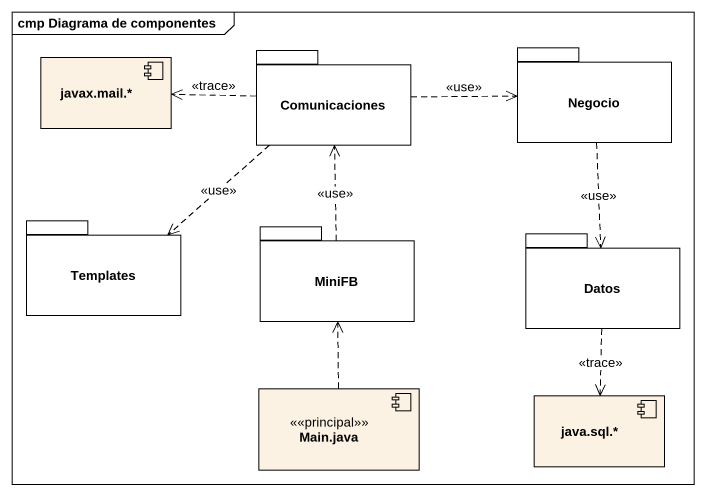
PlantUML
@startuml
mainframe cmp Diagrama de componentes
component "javax.mail.*" as javax_mail
package Comunicaciones {
}
package Negocio {
}
package Templates {
}
package MiniFB {
}
package Datos {
}
component "Main.java" as Main_java <<principal>>
component "java.sql.*" as java_sql
Comunicaciones .left.> javax_mail : <<trace>>
Comunicaciones .right.> Negocio : <<use>>
Comunicaciones ..> Templates : <<use>>
Negocio ..> Datos : <<use>>
MiniFB .up.> Comunicaciones : <<use>>
Datos ..> java_sql : <<trace>>
Main_java .up.> MiniFB
@enduml
